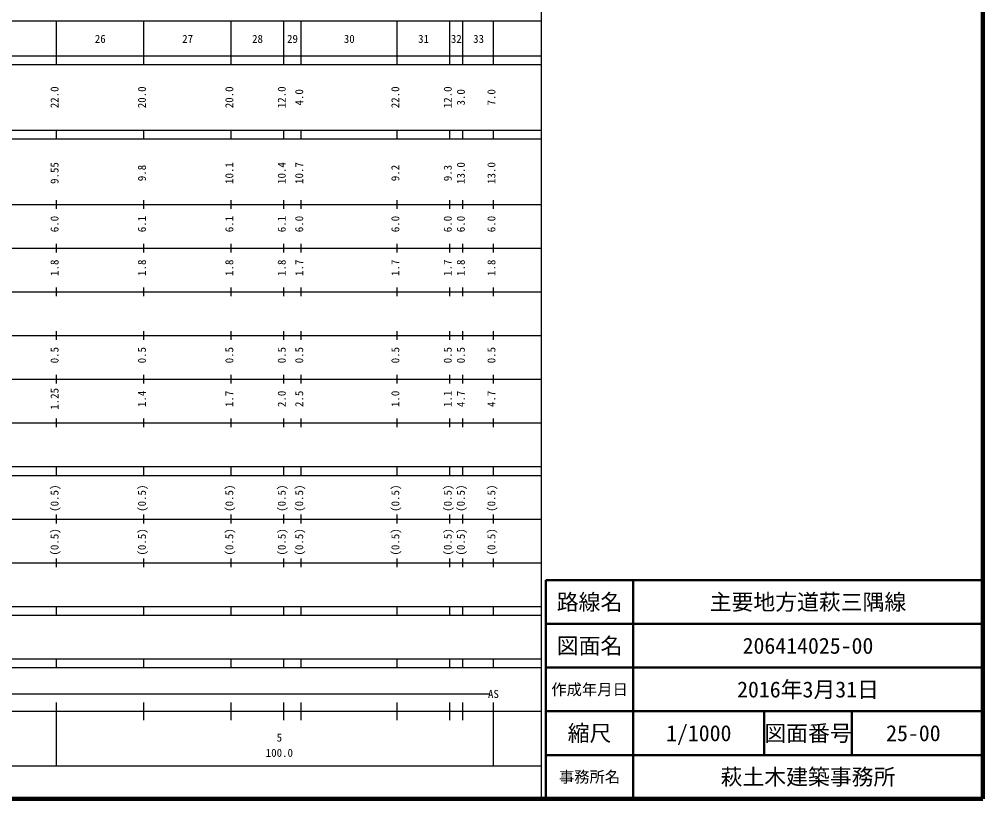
# Model space of a CAD drawing. Units: millimetres on the paper, enlarged 1000 times. Extents: x 40000 to 680000, y 20000 to 380000.
# Drawn here: x 459464 to 680000, y 20000 to 198357 of the extents above; entities that cross this region are included whole.
import ezdxf
from ezdxf.enums import TextEntityAlignment as Align

# ---------------------------------------------------------------- set-up
doc = ezdxf.new("R2010")
doc.units = ezdxf.units.MM
doc.header["$LTSCALE"] = 1000
for name, color, linetype, lineweight in [('M-TTL', 2, 'Continuous', 140), ('M-TTL-BAND', 7, 'Continuous', 25), ('M-TTL-FRAM', 2, 'Continuous', 50), ('M-TTL-LINE', 7, 'Continuous', 50)]:
    doc.layers.add(name, color=color, linetype=linetype, lineweight=lineweight)
doc.layers.add('M-TTL-TXT', color=7, linetype='Continuous')
doc.styles.add('ＭＳ ゴシック', font='')
doc.styles.get('ＭＳ ゴシック').set_extended_font_data('MS Gothic')

msp = doc.modelspace()

# ---------------------------------------------------------------- linework, layer by layer
at = {"layer": 'M-TTL'}
for p, q in [((680000, 20000), (680000, 380000)), ((40000, 20000), (680000, 20000))]:
    msp.add_line(p, q, dxfattribs=at)
at = {"layer": 'M-TTL-BAND'}
for p, q in [((579000, 20000), (579000, 370000)), ((68000, 198000), (579000, 198000)), ((468000, 188000), (468000, 198000)), ((488000, 188000), (488000, 198000)), ((508000, 188000), (508000, 198000)), ((520000, 188000), (520000, 198000)), ((524000, 188000), (524000, 198000)), ((546000, 188000), (546000, 198000)), ((558000, 188000), (558000, 198000)), ((561000, 188000), (561000, 198000)), ((568000, 188000), (568000, 198000)), ((40000, 190000), (579000, 190000)), ((40000, 188000), (579000, 188000)), ((40000, 173000), (579000, 173000)), ((468000, 171000), (468000, 173000)), ((488000, 171000), (488000, 173000)), ((508000, 171000), (508000, 173000)), ((520000, 171000), (520000, 173000)), ((524000, 171000), (524000, 173000)), ((546000, 171000), (546000, 173000)), ((558000, 171000), (558000, 173000)), ((561000, 171000), (561000, 173000)), ((568000, 171000), (568000, 173000)), ((40000, 171000), (579000, 171000)), ((468000, 155000), (468000, 157000)), ((488000, 155000), (488000, 157000)), ((508000, 155000), (508000, 157000)), ((520000, 155000), (520000, 157000)), ((524000, 155000), (524000, 157000)), ((546000, 155000), (546000, 157000)), ((558000, 155000), (558000, 157000)), ((561000, 155000), (561000, 157000)), ((568000, 155000), (568000, 157000)), ((40000, 156000), (579000, 156000)), ((46000, 146000), (579000, 146000)), ((468000, 145000), (468000, 147000)), ((488000, 145000), (488000, 147000)), ((508000, 145000), (508000, 147000)), ((520000, 145000), (520000, 147000)), ((524000, 145000), (524000, 147000)), ((546000, 145000), (546000, 147000)), ((558000, 145000), (558000, 147000)), ((561000, 145000), (561000, 147000)), ((568000, 145000), (568000, 147000)), ((468000, 135000), (468000, 137000)), ((488000, 135000), (488000, 137000)), ((508000, 135000), (508000, 137000)), ((520000, 135000), (520000, 137000)), ((524000, 135000), (524000, 137000)), ((546000, 135000), (546000, 137000)), ((558000, 135000), (558000, 137000)), ((561000, 135000), (561000, 137000)), ((568000, 135000), (568000, 137000)), ((52000, 136000), (579000, 136000)), ((46000, 126000), (579000, 126000)), ((468000, 125000), (468000, 127000)), ((488000, 125000), (488000, 127000)), ((508000, 125000), (508000, 127000)), ((520000, 125000), (520000, 127000)), ((524000, 125000), (524000, 127000)), ((546000, 125000), (546000, 127000)), ((558000, 125000), (558000, 127000)), ((561000, 125000), (561000, 127000)), ((568000, 125000), (568000, 127000)), ((468000, 115000), (468000, 117000)), ((488000, 115000), (488000, 117000)), ((508000, 115000), (508000, 117000)), ((520000, 115000), (520000, 117000)), ((524000, 115000), (524000, 117000)), ((546000, 115000), (546000, 117000)), ((558000, 115000), (558000, 117000)), ((561000, 115000), (561000, 117000)), ((568000, 115000), (568000, 117000)), ((52000, 116000), (579000, 116000)), ((46000, 106000), (579000, 106000)), ((468000, 105000), (468000, 107000)), ((488000, 105000), (488000, 107000)), ((508000, 105000), (508000, 107000)), ((520000, 105000), (520000, 107000)), ((524000, 105000), (524000, 107000)), ((546000, 105000), (546000, 107000)), ((558000, 105000), (558000, 107000)), ((561000, 105000), (561000, 107000)), ((568000, 105000), (568000, 107000)), ((40000, 96000), (579000, 96000)), ((468000, 94000), (468000, 96000)), ((488000, 94000), (488000, 96000)), ((508000, 94000), (508000, 96000)), ((520000, 94000), (520000, 96000)), ((524000, 94000), (524000, 96000)), ((546000, 94000), (546000, 96000)), ((558000, 94000), (558000, 96000)), ((561000, 94000), (561000, 96000)), ((568000, 94000), (568000, 96000)), ((40000, 94000), (579000, 94000)), ((49000, 84000), (579000, 84000)), ((468000, 83000), (468000, 85000)), ((488000, 83000), (488000, 85000)), ((508000, 83000), (508000, 85000)), ((520000, 83000), (520000, 85000)), ((524000, 83000), (524000, 85000)), ((546000, 83000), (546000, 85000)), ((558000, 83000), (558000, 85000)), ((561000, 83000), (561000, 85000)), ((568000, 83000), (568000, 85000)), ((468000, 73000), (468000, 75000)), ((488000, 73000), (488000, 75000)), ((508000, 73000), (508000, 75000)), ((520000, 73000), (520000, 75000)), ((524000, 73000), (524000, 75000)), ((546000, 73000), (546000, 75000)), ((558000, 73000), (558000, 75000)), ((561000, 73000), (561000, 75000)), ((568000, 73000), (568000, 75000)), ((40000, 74000), (579000, 74000)), ((40000, 64000), (579000, 64000)), ((468000, 62000), (468000, 64000)), ((488000, 62000), (488000, 64000)), ((508000, 62000), (508000, 64000)), ((520000, 62000), (520000, 64000)), ((524000, 62000), (524000, 64000)), ((546000, 62000), (546000, 64000)), ((558000, 62000), (558000, 64000)), ((561000, 62000), (561000, 64000)), ((568000, 62000), (568000, 64000)), ((40000, 62000), (579000, 62000)), ((40000, 52000), (579000, 52000)), ((468000, 50000), (468000, 52000)), ((488000, 50000), (488000, 52000)), ((508000, 50000), (508000, 52000)), ((520000, 50000), (520000, 52000)), ((524000, 50000), (524000, 52000)), ((546000, 50000), (546000, 52000)), ((558000, 50000), (558000, 52000)), ((561000, 50000), (561000, 52000)), ((568000, 50000), (568000, 52000)), ((40000, 50000), (579000, 50000)), ((71000, 44000), (567000, 44000)), ((468000, 27500), (468000, 42000)), ((488000, 38000), (488000, 42000)), ((508000, 38000), (508000, 42000)), ((520000, 38000), (520000, 42000)), ((524000, 38000), (524000, 42000)), ((546000, 38000), (546000, 42000)), ((558000, 38000), (558000, 42000)), ((561000, 38000), (561000, 42000)), ((568000, 27500), (568000, 42000)), ((40000, 40000), (579000, 40000)), ((68000, 27500), (579000, 27500))]:
    msp.add_line(p, q, dxfattribs=at)
at = {"layer": 'M-TTL-FRAM'}
for p, q in [((680000, 70000), (580000, 70000)), ((580000, 70000), (580000, 20000))]:
    msp.add_line(p, q, dxfattribs=at)
at = {"layer": 'M-TTL-LINE'}
for p, q in [((600000, 70000), (600000, 20000)), ((680000, 60000), (580000, 60000)), ((680000, 50000), (580000, 50000)), ((680000, 40000), (580000, 40000)), ((630000, 40000), (630000, 30000)), ((650000, 40000), (650000, 30000)), ((680000, 30000), (580000, 30000))]:
    msp.add_line(p, q, dxfattribs=at)

# ---------------------------------------------------------------- texts
at = {"layer": 'M-TTL-BAND', "style": 'ＭＳ ゴシック'}
for s, p in [('26', (478000, 192405)), ('27', (498000, 192405)), ('28', (514000, 192405)), ('29', (522000, 192405)), ('30', (535000, 192405)), ('31', (552000, 192405)), ('32', (559500, 192405)), ('33', (564598, 192405)), ('AS', (568000, 42500)), ('5', (519000, 32523)), ('100.0', (519000, 29033))]:
    msp.add_text(s, height=1833, dxfattribs=at).set_placement(p, align=Align.BOTTOM_CENTER)
for s, p in [('22.0', (469000, 180500)), ('20.0', (489000, 180500)), ('20.0', (509000, 180500)), ('12.0', (521000, 180500)), ('4.0', (525000, 180500)), ('22.0', (547000, 180500)), ('12.0', (559000, 180500)), ('3.0', (562000, 180500)), ('7.0', (569000, 180500)), ('9.55', (469000, 163174)), ('10.1', (509000, 163174)), ('10.4', (521000, 163174)), ('10.7', (525000, 163174)), ('13.0', (562000, 163174)), ('13.0', (569000, 163174)), ('9.8', (489000, 163174)), ('9.2', (547000, 163174)), ('9.3', (559000, 163174)), ('6.0', (469000, 151500)), ('6.1', (489000, 151500)), ('6.1', (509000, 151500)), ('6.1', (521000, 151500)), ('6.0', (525000, 151500)), ('6.0', (547000, 151500)), ('6.0', (559000, 151500)), ('6.0', (562000, 151500)), ('6.0', (569000, 151500)), ('1.8', (469000, 141500)), ('1.8', (489000, 141500)), ('1.8', (509000, 141500)), ('1.8', (521000, 141500)), ('1.7', (525000, 141500)), ('1.7', (547000, 141500)), ('1.7', (559000, 141500)), ('1.8', (562000, 141500)), ('1.8', (569000, 141500)), ('0.5', (469000, 121500)), ('0.5', (489000, 121500)), ('0.5', (509000, 121500)), ('0.5', (521000, 121500)), ('0.5', (525000, 121500)), ('0.5', (547000, 121500)), ('0.5', (559000, 121500)), ('0.5', (562000, 121500)), ('0.5', (569000, 121500)), ('1.25', (469000, 111500)), ('1.4', (489000, 111500)), ('1.7', (509000, 111500)), ('2.0', (521000, 111500)), ('2.5', (525000, 111500)), ('1.0', (547000, 111500)), ('1.1', (559000, 111500)), ('4.7', (562000, 111500)), ('4.7', (569000, 111500)), ('(0.5)', (469000, 88764)), ('(0.5)', (489000, 88764)), ('(0.5)', (509000, 88764)), ('(0.5)', (521000, 88764)), ('(0.5)', (525000, 88764)), ('(0.5)', (547000, 88764)), ('(0.5)', (559000, 88764)), ('(0.5)', (562000, 88764)), ('(0.5)', (569000, 88764)), ('(0.5)', (469000, 78764)), ('(0.5)', (489000, 78764)), ('(0.5)', (509000, 78764)), ('(0.5)', (521000, 78764)), ('(0.5)', (525000, 78764)), ('(0.5)', (547000, 78764)), ('(0.5)', (559000, 78764)), ('(0.5)', (562000, 78764)), ('(0.5)', (569000, 78764))]:
    msp.add_text(s, height=1833, rotation=90, dxfattribs=at).set_placement(p, align=Align.BOTTOM_CENTER)
at = {"layer": 'M-TTL-TXT', "style": 'ＭＳ ゴシック'}
for s, height, p in [('路線名', 3666, (590000, 65000)), ('路線名', 3666, (590000, 65000)), ('主要地方道萩三隅線', 3666, (640000, 65000)), ('図面名', 3666, (590000, 55000)), ('図面名', 3666, (590000, 55000)), ('206414025-00', 3666, (640000, 55000)), ('作成年月日', 2566, (590000, 45000)), ('作成年月日', 2566, (590000, 45000)), ('2016年3月31日', 3666, (640000, 45000)), ('縮尺', 3666, (590000, 35000)), ('縮尺', 3666, (590000, 35000)), ('1/1000', 3666, (615000, 35000)), ('図面番号', 3666, (640000, 35000)), ('図面番号', 3666, (640000, 35000)), ('25-00', 3666, (664125, 35000)), ('事務所名', 2566, (590000, 25000)), ('事務所名', 2566, (590000, 25000)), ('萩土木建築事務所', 3666, (640000, 25000))]:
    msp.add_text(s, height=height, dxfattribs=at).set_placement(p, align=Align.MIDDLE_CENTER)

doc.saveas('drawing.dxf')
